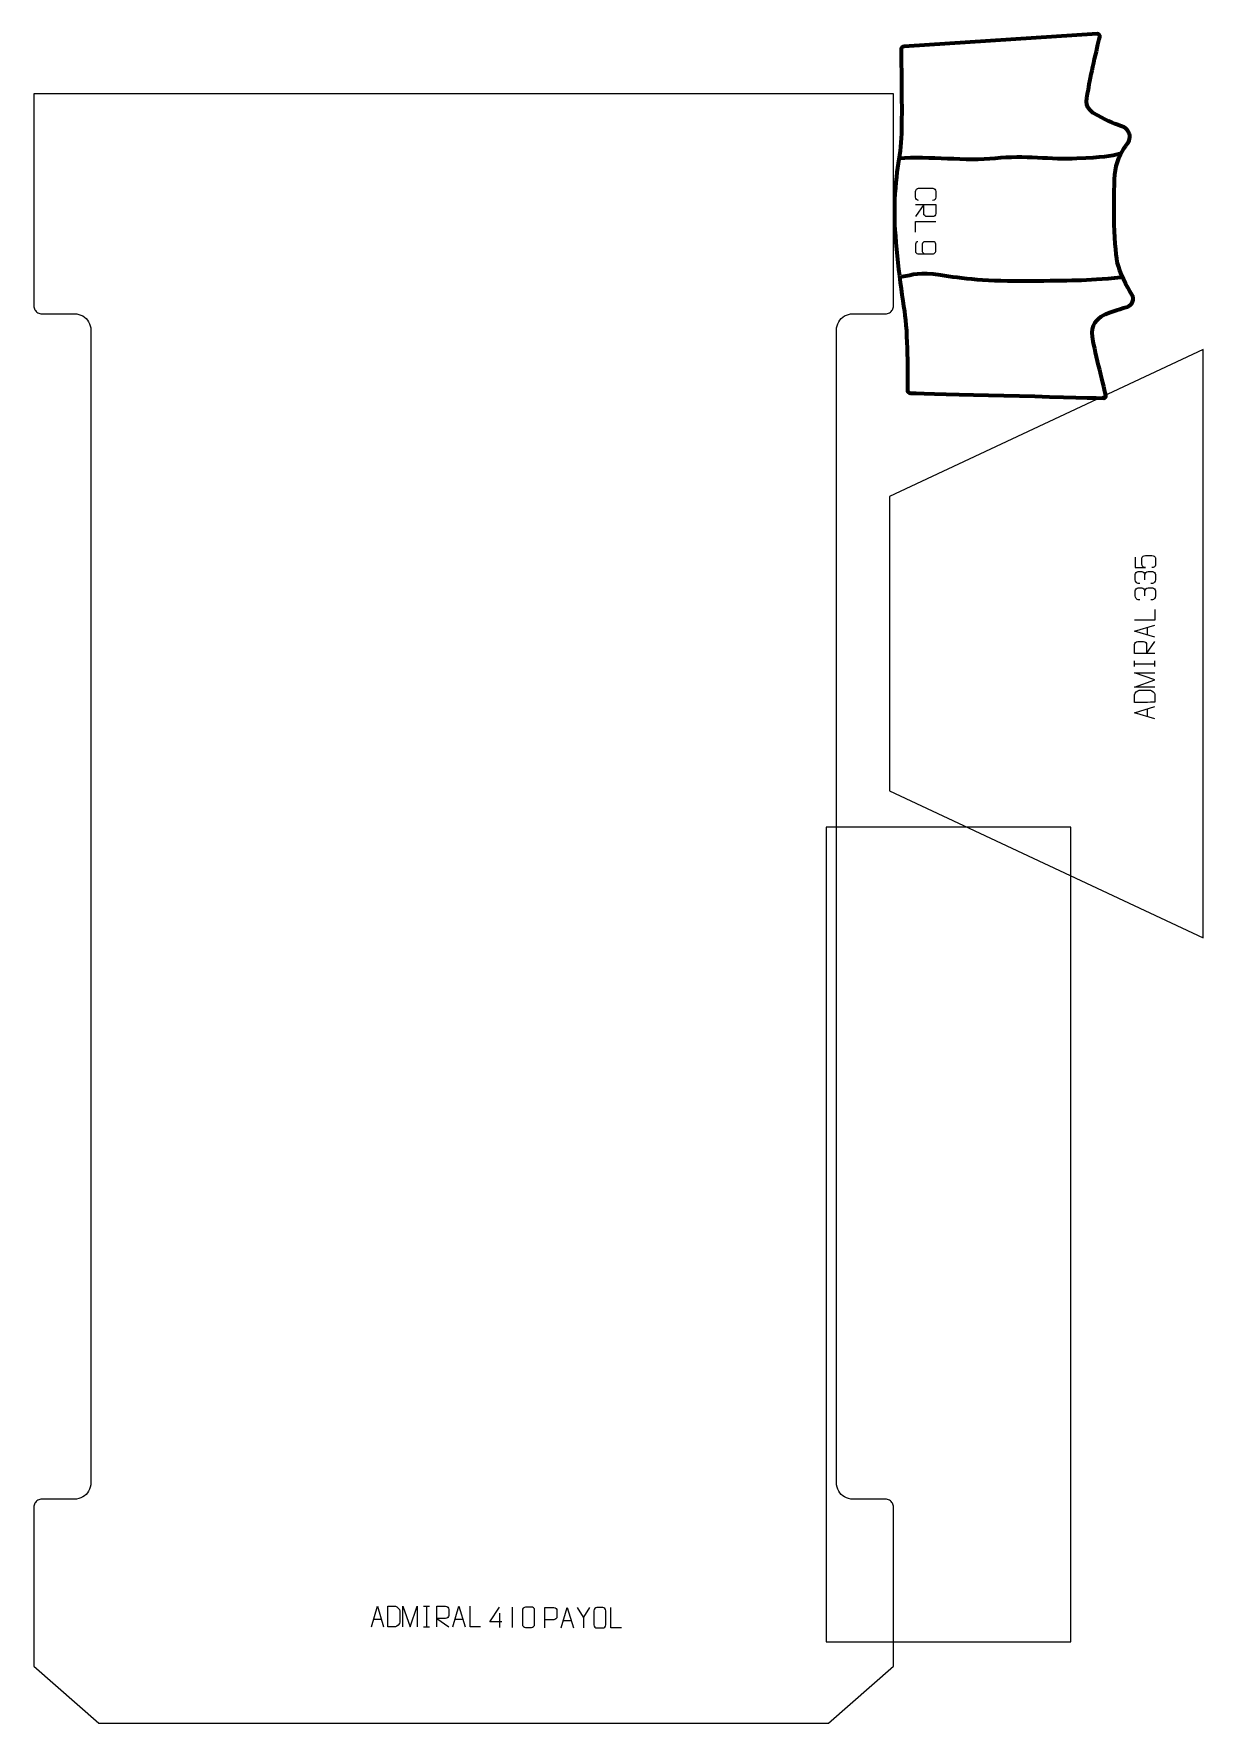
# Model space of a CAD drawing. Header units: millimetres. Extents: x -52 to 1382, y -100 to 1974.
import ezdxf

# ---------------------------------------------------------------- set-up
doc = ezdxf.new("R2010")
doc.units = ezdxf.units.MM

msp = doc.modelspace()

# ---------------------------------------------------------------- linework, layer by layer
at = {"layer": 'layer 1', "color": 242, "lineweight": 9}
for points, knots in [([(997.5, 173.7), (997.5, 173.7), (998.6, 172.9), (998.6, 172.9), (998.6, 172.9), (998.6, 172.9), (999.6, 172.1), (999.6, 172.1), (999.6, 172.1), (999.6, 172.1), (1000.4, 171.1), (1000.4, 171.1), (1000.4, 171.1), (1000.4, 171.1), (1001.2, 170), (1001.2, 170), (1001.2, 170), (1001.2, 170), (1001.7, 168.8), (1001.7, 168.8), (1001.7, 168.8), (1001.7, 168.8), (1002.2, 167.6), (1002.2, 167.6), (1002.2, 167.6), (1002.2, 167.6), (1002.4, 166.3), (1002.4, 166.3), (1002.4, 166.3), (1002.4, 166.3), (1002.5, 165), (1002.5, 165), (1002.5, 165), (1002.5, 165), (1002.5, -30), (1002.5, -30), (1002.5, -30), (1002.5, -30), (922.5, -100), (922.5, -100), (922.5, -100), (922.5, -100), (27.5, -100), (27.5, -100), (27.5, -100), (27.5, -100), (-52.5, -30), (-52.5, -30), (-52.5, -30), (-52.5, -30), (-52.5, 165), (-52.5, 165), (-52.5, 165), (-52.5, 165), (-52.4, 166.3), (-52.4, 166.3), (-52.4, 166.3), (-52.4, 166.3), (-52.2, 167.6), (-52.2, 167.6), (-52.2, 167.6), (-52.2, 167.6), (-51.7, 168.8), (-51.7, 168.8), (-51.7, 168.8), (-51.7, 168.8), (-51.2, 170), (-51.2, 170), (-51.2, 170), (-51.2, 170), (-50.4, 171.1), (-50.4, 171.1), (-50.4, 171.1), (-50.4, 171.1), (-49.6, 172.1), (-49.6, 172.1), (-49.6, 172.1), (-49.6, 172.1), (-48.6, 172.9), (-48.6, 172.9), (-48.6, 172.9), (-48.6, 172.9), (-47.5, 173.7), (-47.5, 173.7), (-47.5, 173.7), (-47.5, 173.7), (-46.3, 174.2), (-46.3, 174.2), (-46.3, 174.2), (-46.3, 174.2), (-45.1, 174.7), (-45.1, 174.7), (-45.1, 174.7), (-45.1, 174.7), (-43.8, 174.9), (-43.8, 174.9), (-43.8, 174.9), (-43.8, 174.9), (-42.5, 175), (-42.5, 175), (-42.5, 175), (-42.5, 175), (-2.5, 175), (-2.5, 175), (-2.5, 175), (-2.5, 175), (0.1, 175.2), (0.1, 175.2), (0.1, 175.2), (0.1, 175.2), (2.7, 175.7), (2.7, 175.7), (2.7, 175.7), (2.7, 175.7), (5.2, 176.5), (5.2, 176.5), (5.2, 176.5), (5.2, 176.5), (7.5, 177.7), (7.5, 177.7), (7.5, 177.7), (7.5, 177.7), (9.7, 179.1), (9.7, 179.1), (9.7, 179.1), (9.7, 179.1), (11.6, 180.9), (11.6, 180.9), (11.6, 180.9), (11.6, 180.9), (13.4, 182.8), (13.4, 182.8), (13.4, 182.8), (13.4, 182.8), (14.8, 185), (14.8, 185), (14.8, 185), (14.8, 185), (16, 187.3), (16, 187.3), (16, 187.3), (16, 187.3), (16.8, 189.8), (16.8, 189.8), (16.8, 189.8), (16.8, 189.8), (17.3, 192.4), (17.3, 192.4), (17.3, 192.4), (17.3, 192.4), (17.5, 195), (17.5, 195), (17.5, 195), (17.5, 195), (17.5, 1610), (17.5, 1610), (17.5, 1610), (17.5, 1610), (17.3, 1612.6), (17.3, 1612.6), (17.3, 1612.6), (17.3, 1612.6), (16.8, 1615.2), (16.8, 1615.2), (16.8, 1615.2), (16.8, 1615.2), (16, 1617.6), (16, 1617.6), (16, 1617.6), (16, 1617.6), (14.8, 1620), (14.8, 1620), (14.8, 1620), (14.8, 1620), (13.4, 1622.1), (13.4, 1622.1), (13.4, 1622.1), (13.4, 1622.1), (11.7, 1624.1), (11.7, 1624.1), (11.7, 1624.1), (11.7, 1624.1), (9.7, 1625.8), (9.7, 1625.8), (9.7, 1625.8), (9.7, 1625.8), (7.6, 1627.3), (7.6, 1627.3), (7.6, 1627.3), (7.6, 1627.3), (5.2, 1628.4), (5.2, 1628.4), (5.2, 1628.4), (5.2, 1628.4), (2.8, 1629.3), (2.8, 1629.3), (2.8, 1629.3), (2.8, 1629.3), (0.2, 1629.8), (0.2, 1629.8), (0.2, 1629.8), (0.2, 1629.8), (-2.4, 1630), (-2.4, 1630), (-2.4, 1630), (-2.4, 1630), (-42.5, 1630), (-42.5, 1630), (-42.5, 1630), (-42.5, 1630), (-43.8, 1630.1), (-43.8, 1630.1), (-43.8, 1630.1), (-43.8, 1630.1), (-45.1, 1630.3), (-45.1, 1630.3), (-45.1, 1630.3), (-45.1, 1630.3), (-46.3, 1630.8), (-46.3, 1630.8), (-46.3, 1630.8), (-46.3, 1630.8), (-47.5, 1631.3), (-47.5, 1631.3), (-47.5, 1631.3), (-47.5, 1631.3), (-48.6, 1632.1), (-48.6, 1632.1), (-48.6, 1632.1), (-48.6, 1632.1), (-49.6, 1632.9), (-49.6, 1632.9), (-49.6, 1632.9), (-49.6, 1632.9), (-50.4, 1633.9), (-50.4, 1633.9), (-50.4, 1633.9), (-50.4, 1633.9), (-51.2, 1635), (-51.2, 1635), (-51.2, 1635), (-51.2, 1635), (-51.7, 1636.2), (-51.7, 1636.2), (-51.7, 1636.2), (-51.7, 1636.2), (-52.2, 1637.4), (-52.2, 1637.4), (-52.2, 1637.4), (-52.2, 1637.4), (-52.4, 1638.7), (-52.4, 1638.7), (-52.4, 1638.7), (-52.4, 1638.7), (-52.5, 1640), (-52.5, 1640), (-52.5, 1640), (-52.5, 1640), (-52.5, 1900), (-52.5, 1900), (-52.5, 1900), (-52.5, 1900), (1002.5, 1900), (1002.5, 1900), (1002.5, 1900), (1002.5, 1900), (1002.5, 1640), (1002.5, 1640), (1002.5, 1640), (1002.5, 1640), (1002.4, 1638.7), (1002.4, 1638.7), (1002.4, 1638.7), (1002.4, 1638.7), (1002.2, 1637.4), (1002.2, 1637.4), (1002.2, 1637.4), (1002.2, 1637.4), (1001.7, 1636.2), (1001.7, 1636.2), (1001.7, 1636.2), (1001.7, 1636.2), (1001.2, 1635), (1001.2, 1635), (1001.2, 1635), (1001.2, 1635), (1000.4, 1633.9), (1000.4, 1633.9), (1000.4, 1633.9), (1000.4, 1633.9), (999.6, 1632.9), (999.6, 1632.9), (999.6, 1632.9), (999.6, 1632.9), (998.6, 1632.1), (998.6, 1632.1), (998.6, 1632.1), (998.6, 1632.1), (997.5, 1631.3), (997.5, 1631.3), (997.5, 1631.3), (997.5, 1631.3), (996.3, 1630.8), (996.3, 1630.8), (996.3, 1630.8), (996.3, 1630.8), (995.1, 1630.3), (995.1, 1630.3), (995.1, 1630.3), (995.1, 1630.3), (993.8, 1630.1), (993.8, 1630.1), (993.8, 1630.1), (993.8, 1630.1), (992.5, 1630), (992.5, 1630), (992.5, 1630), (992.5, 1630), (952.4, 1630), (952.4, 1630), (952.4, 1630), (952.4, 1630), (949.8, 1629.8), (949.8, 1629.8), (949.8, 1629.8), (949.8, 1629.8), (947.2, 1629.3), (947.2, 1629.3), (947.2, 1629.3), (947.2, 1629.3), (944.8, 1628.4), (944.8, 1628.4), (944.8, 1628.4), (944.8, 1628.4), (942.4, 1627.3), (942.4, 1627.3), (942.4, 1627.3), (942.4, 1627.3), (940.3, 1625.8), (940.3, 1625.8), (940.3, 1625.8), (940.3, 1625.8), (938.3, 1624.1), (938.3, 1624.1), (938.3, 1624.1), (938.3, 1624.1), (936.6, 1622.1), (936.6, 1622.1), (936.6, 1622.1), (936.6, 1622.1), (935.2, 1620), (935.2, 1620), (935.2, 1620), (935.2, 1620), (934, 1617.6), (934, 1617.6), (934, 1617.6), (934, 1617.6), (933.2, 1615.2), (933.2, 1615.2), (933.2, 1615.2), (933.2, 1615.2), (932.7, 1612.6), (932.7, 1612.6), (932.7, 1612.6), (932.7, 1612.6), (932.5, 1610), (932.5, 1610), (932.5, 1610), (932.5, 1610), (932.5, 195), (932.5, 195), (932.5, 195), (932.5, 195), (932.7, 192.4), (932.7, 192.4), (932.7, 192.4), (932.7, 192.4), (933.2, 189.8), (933.2, 189.8), (933.2, 189.8), (933.2, 189.8), (934, 187.3), (934, 187.3), (934, 187.3), (934, 187.3), (935.2, 185), (935.2, 185), (935.2, 185), (935.2, 185), (936.6, 182.8), (936.6, 182.8), (936.6, 182.8), (936.6, 182.8), (938.4, 180.9), (938.4, 180.9), (938.4, 180.9), (938.4, 180.9), (940.3, 179.1), (940.3, 179.1), (940.3, 179.1), (940.3, 179.1), (942.5, 177.7), (942.5, 177.7), (942.5, 177.7), (942.5, 177.7), (944.8, 176.5), (944.8, 176.5), (944.8, 176.5), (944.8, 176.5), (947.3, 175.7), (947.3, 175.7), (947.3, 175.7), (947.3, 175.7), (949.9, 175.2), (949.9, 175.2), (949.9, 175.2), (949.9, 175.2), (952.5, 175), (952.5, 175), (952.5, 175), (952.5, 175), (992.5, 175), (992.5, 175), (992.5, 175), (992.5, 175), (993.8, 174.9), (993.8, 174.9), (993.8, 174.9), (993.8, 174.9), (995.1, 174.7), (995.1, 174.7), (995.1, 174.7), (995.1, 174.7), (996.3, 174.2), (996.3, 174.2), (996.3, 174.2), (996.3, 174.2), (997.5, 173.7), (997.5, 173.7)], [0, 0, 0, 0, 0.009009, 0.009009, 0.009009, 0.009009, 0.018018, 0.018018, 0.018018, 0.018018, 0.027027, 0.027027, 0.027027, 0.027027, 0.036036, 0.036036, 0.036036, 0.036036, 0.045045, 0.045045, 0.045045, 0.045045, 0.054054, 0.054054, 0.054054, 0.054054, 0.063063, 0.063063, 0.063063, 0.063063, 0.072072, 0.072072, 0.072072, 0.072072, 0.081081, 0.081081, 0.081081, 0.081081, 0.09009, 0.09009, 0.09009, 0.09009, 0.099099, 0.099099, 0.099099, 0.099099, 0.108108, 0.108108, 0.108108, 0.108108, 0.117117, 0.117117, 0.117117, 0.117117, 0.126126, 0.126126, 0.126126, 0.126126, 0.135135, 0.135135, 0.135135, 0.135135, 0.144144, 0.144144, 0.144144, 0.144144, 0.153153, 0.153153, 0.153153, 0.153153, 0.162162, 0.162162, 0.162162, 0.162162, 0.171171, 0.171171, 0.171171, 0.171171, 0.18018, 0.18018, 0.18018, 0.18018, 0.189189, 0.189189, 0.189189, 0.189189, 0.198198, 0.198198, 0.198198, 0.198198, 0.207207, 0.207207, 0.207207, 0.207207, 0.216216, 0.216216, 0.216216, 0.216216, 0.225225, 0.225225, 0.225225, 0.225225, 0.234234, 0.234234, 0.234234, 0.234234, 0.243243, 0.243243, 0.243243, 0.243243, 0.252252, 0.252252, 0.252252, 0.252252, 0.261261, 0.261261, 0.261261, 0.261261, 0.27027, 0.27027, 0.27027, 0.27027, 0.279279, 0.279279, 0.279279, 0.279279, 0.288288, 0.288288, 0.288288, 0.288288, 0.297297, 0.297297, 0.297297, 0.297297, 0.306306, 0.306306, 0.306306, 0.306306, 0.315315, 0.315315, 0.315315, 0.315315, 0.324324, 0.324324, 0.324324, 0.324324, 0.333333, 0.333333, 0.333333, 0.333333, 0.342342, 0.342342, 0.342342, 0.342342, 0.351351, 0.351351, 0.351351, 0.351351, 0.36036, 0.36036, 0.36036, 0.36036, 0.369369, 0.369369, 0.369369, 0.369369, 0.378378, 0.378378, 0.378378, 0.378378, 0.387387, 0.387387, 0.387387, 0.387387, 0.396396, 0.396396, 0.396396, 0.396396, 0.405405, 0.405405, 0.405405, 0.405405, 0.414414, 0.414414, 0.414414, 0.414414, 0.423423, 0.423423, 0.423423, 0.423423, 0.432432, 0.432432, 0.432432, 0.432432, 0.441441, 0.441441, 0.441441, 0.441441, 0.45045, 0.45045, 0.45045, 0.45045, 0.459459, 0.459459, 0.459459, 0.459459, 0.468468, 0.468468, 0.468468, 0.468468, 0.477477, 0.477477, 0.477477, 0.477477, 0.486486, 0.486486, 0.486486, 0.486486, 0.495495, 0.495495, 0.495495, 0.495495, 0.504505, 0.504505, 0.504505, 0.504505, 0.513514, 0.513514, 0.513514, 0.513514, 0.522523, 0.522523, 0.522523, 0.522523, 0.531532, 0.531532, 0.531532, 0.531532, 0.540541, 0.540541, 0.540541, 0.540541, 0.54955, 0.54955, 0.54955, 0.54955, 0.558559, 0.558559, 0.558559, 0.558559, 0.567568, 0.567568, 0.567568, 0.567568, 0.576577, 0.576577, 0.576577, 0.576577, 0.585586, 0.585586, 0.585586, 0.585586, 0.594595, 0.594595, 0.594595, 0.594595, 0.603604, 0.603604, 0.603604, 0.603604, 0.612613, 0.612613, 0.612613, 0.612613, 0.621622, 0.621622, 0.621622, 0.621622, 0.630631, 0.630631, 0.630631, 0.630631, 0.63964, 0.63964, 0.63964, 0.63964, 0.648649, 0.648649, 0.648649, 0.648649, 0.657658, 0.657658, 0.657658, 0.657658, 0.666667, 0.666667, 0.666667, 0.666667, 0.675676, 0.675676, 0.675676, 0.675676, 0.684685, 0.684685, 0.684685, 0.684685, 0.693694, 0.693694, 0.693694, 0.693694, 0.702703, 0.702703, 0.702703, 0.702703, 0.711712, 0.711712, 0.711712, 0.711712, 0.720721, 0.720721, 0.720721, 0.720721, 0.72973, 0.72973, 0.72973, 0.72973, 0.738739, 0.738739, 0.738739, 0.738739, 0.747748, 0.747748, 0.747748, 0.747748, 0.756757, 0.756757, 0.756757, 0.756757, 0.765766, 0.765766, 0.765766, 0.765766, 0.774775, 0.774775, 0.774775, 0.774775, 0.783784, 0.783784, 0.783784, 0.783784, 0.792793, 0.792793, 0.792793, 0.792793, 0.801802, 0.801802, 0.801802, 0.801802, 0.810811, 0.810811, 0.810811, 0.810811, 0.81982, 0.81982, 0.81982, 0.81982, 0.828829, 0.828829, 0.828829, 0.828829, 0.837838, 0.837838, 0.837838, 0.837838, 0.846847, 0.846847, 0.846847, 0.846847, 0.855856, 0.855856, 0.855856, 0.855856, 0.864865, 0.864865, 0.864865, 0.864865, 0.873874, 0.873874, 0.873874, 0.873874, 0.882883, 0.882883, 0.882883, 0.882883, 0.891892, 0.891892, 0.891892, 0.891892, 0.900901, 0.900901, 0.900901, 0.900901, 0.90991, 0.90991, 0.90991, 0.90991, 0.918919, 0.918919, 0.918919, 0.918919, 0.927928, 0.927928, 0.927928, 0.927928, 0.936937, 0.936937, 0.936937, 0.936937, 0.945946, 0.945946, 0.945946, 0.945946, 0.954955, 0.954955, 0.954955, 0.954955, 0.963964, 0.963964, 0.963964, 0.963964, 0.972973, 0.972973, 0.972973, 0.972973, 0.981982, 0.981982, 0.981982, 0.981982, 1, 1, 1, 1]), ([(997.5, 1044.4), (997.5, 1044.4), (997.5, 1405.9), (997.5, 1405.9), (997.5, 1405.9), (997.5, 1405.9), (1382.5, 1586.1), (1382.5, 1586.1), (1382.5, 1586.1), (1382.5, 1586.1), (1382.5, 864.2), (1382.5, 864.2), (1382.5, 864.2), (1382.5, 864.2), (997.5, 1044.4), (997.5, 1044.4)], [0, 0, 0, 0, 0.2, 0.2, 0.2, 0.2, 0.4, 0.4, 0.4, 0.4, 0.6, 0.6, 0.6, 0.6, 1, 1, 1, 1]), ([(920, 0), (920, 0), (920, 1000), (920, 1000), (920, 1000), (920, 1000), (1220, 1000), (1220, 1000), (1220, 1000), (1220, 1000), (1220, 0), (1220, 0), (1220, 0), (1220, 0), (920, 0), (920, 0)], [0, 0, 0, 0, 0.2, 0.2, 0.2, 0.2, 0.4, 0.4, 0.4, 0.4, 0.6, 0.6, 0.6, 0.6, 1, 1, 1, 1])]:
    msp.add_open_spline(points, degree=3, knots=knots, dxfattribs=at)
at = {"layer": 'layer 1', "color": 250, "lineweight": 9}
for points, knots in [([(1033.3, 1769.1), (1031, 1769.3), (1029.5, 1770.9), (1029.5, 1773.1), (1029.5, 1773.1), (1029.5, 1775.4), (1029.5, 1777.7), (1029.5, 1780.1), (1029.5, 1780.1), (1029.4, 1782), (1031.3, 1784), (1033.3, 1784), (1033.3, 1784), (1039, 1784), (1044.8, 1784), (1050.6, 1784), (1050.6, 1784), (1052.7, 1784), (1054.4, 1782.2), (1054.4, 1780.1), (1054.4, 1780.1), (1054.4, 1777.7), (1054.4, 1775.4), (1054.4, 1773.1), (1054.4, 1773.1), (1054.5, 1771.1), (1053, 1769.1), (1050.5, 1769.1)], [0, 0, 0, 0, 0.125, 0.125, 0.125, 0.125, 0.25, 0.25, 0.25, 0.25, 0.375, 0.375, 0.375, 0.375, 0.5, 0.5, 0.5, 0.5, 0.625, 0.625, 0.625, 0.625, 0.75, 0.75, 0.75, 0.75, 1, 1, 1, 1]), ([(1029.4, 1764), (1029.4, 1764), (1054.4, 1764), (1054.4, 1764), (1054.4, 1764), (1054.4, 1760.4), (1054.4, 1756.8), (1054.4, 1753.2), (1054.4, 1753.2), (1054.4, 1750.8), (1052.9, 1749.3), (1050.5, 1749.3), (1050.5, 1749.3), (1048.5, 1749.3), (1045.4, 1749.3), (1043.4, 1749.3), (1043.4, 1749.3), (1041.5, 1749.3), (1039.6, 1751.1), (1039.5, 1753.1), (1039.5, 1753.1), (1039.5, 1753.1), (1039.5, 1764), (1039.5, 1764), (1039.5, 1764), (1039.5, 1764), (1029.4, 1749.3), (1029.4, 1749.3)], [0, 0, 0, 0, 0.125, 0.125, 0.125, 0.125, 0.25, 0.25, 0.25, 0.25, 0.375, 0.375, 0.375, 0.375, 0.5, 0.5, 0.5, 0.5, 0.625, 0.625, 0.625, 0.625, 0.75, 0.75, 0.75, 0.75, 1, 1, 1, 1]), ([(1029.4, 1730.2), (1029.4, 1730.2), (1029.4, 1743.1), (1029.4, 1743.1), (1029.4, 1743.1), (1029.4, 1743.1), (1054.4, 1743.1), (1054.4, 1743.1)], [0, 0, 0, 0, 0.333333, 0.333333, 0.333333, 0.333333, 1, 1, 1, 1]), ([(1032.4, 1718.5), (1031, 1718.5), (1029.4, 1717.1), (1029.4, 1715.6), (1029.4, 1715.6), (1029.4, 1712.6), (1029.4, 1709.6), (1029.4, 1706.6), (1029.4, 1706.6), (1029.4, 1705.4), (1030.8, 1703.7), (1032.4, 1703.7), (1032.4, 1703.7), (1038.7, 1703.7), (1045.1, 1703.7), (1051.5, 1703.7), (1051.5, 1703.7), (1052.6, 1703.7), (1054.4, 1705.4), (1054.4, 1706.6), (1054.4, 1706.6), (1054.4, 1709.6), (1054.4, 1712.6), (1054.4, 1715.6), (1054.4, 1715.6), (1054.4, 1716.9), (1052.8, 1718.5), (1051.5, 1718.5), (1051.5, 1718.5), (1047.9, 1718.5), (1044.3, 1718.5), (1040.7, 1718.5), (1040.7, 1718.5), (1039.2, 1718.5), (1037.8, 1716.9), (1037.8, 1715.6), (1037.8, 1715.6), (1037.8, 1712.6), (1037.8, 1709.6), (1037.8, 1706.6), (1037.8, 1706.6), (1037.8, 1705.3), (1039.3, 1703.6), (1040.7, 1703.7)], [0, 0, 0, 0, 0.083333, 0.083333, 0.083333, 0.083333, 0.166667, 0.166667, 0.166667, 0.166667, 0.25, 0.25, 0.25, 0.25, 0.333333, 0.333333, 0.333333, 0.333333, 0.416667, 0.416667, 0.416667, 0.416667, 0.5, 0.5, 0.5, 0.5, 0.583333, 0.583333, 0.583333, 0.583333, 0.666667, 0.666667, 0.666667, 0.666667, 0.75, 0.75, 0.75, 0.75, 0.833333, 0.833333, 0.833333, 0.833333, 1, 1, 1, 1]), ([(1299.1, 1331.3), (1299.1, 1331.3), (1299.1, 1318.4), (1299.1, 1318.4), (1299.1, 1318.4), (1303.3, 1318.4), (1307.5, 1318.4), (1311.8, 1318.4), (1311.8, 1318.4), (1308.5, 1318.4), (1307.4, 1320), (1307.3, 1322.9), (1307.3, 1322.9), (1307.3, 1325.3), (1307.3, 1327.7), (1307.3, 1330.2), (1307.3, 1330.2), (1307.3, 1331.8), (1309.7, 1333.3), (1311.8, 1333.3), (1311.8, 1333.3), (1314.4, 1333.3), (1316.9, 1333.3), (1319.5, 1333.3), (1319.5, 1333.3), (1321.5, 1333.4), (1323.9, 1331.9), (1324, 1330.3), (1324, 1330.3), (1324, 1328.3), (1324, 1323.4), (1324, 1321.4), (1324, 1321.4), (1324, 1319.6), (1322, 1318.5), (1319.5, 1318.5)], [0, 0, 0, 0, 0.1, 0.1, 0.1, 0.1, 0.2, 0.2, 0.2, 0.2, 0.3, 0.3, 0.3, 0.3, 0.4, 0.4, 0.4, 0.4, 0.5, 0.5, 0.5, 0.5, 0.6, 0.6, 0.6, 0.6, 0.7, 0.7, 0.7, 0.7, 0.8, 0.8, 0.8, 0.8, 1, 1, 1, 1]), ([(1304.7, 1298.9), (1304.7, 1298.9), (1302.8, 1298.9), (1302.8, 1298.9), (1302.8, 1298.9), (1301.1, 1298.9), (1299, 1301.5), (1299, 1303.6), (1299, 1303.6), (1299, 1305.7), (1299, 1307.7), (1299, 1309.8), (1299, 1309.8), (1299, 1312), (1300.8, 1313.6), (1302.8, 1313.6), (1302.8, 1313.6), (1304.2, 1313.6), (1305.6, 1313.6), (1307.1, 1313.6), (1307.1, 1313.6), (1308.7, 1313.6), (1311, 1312), (1310.9, 1309.8), (1310.9, 1309.8), (1311, 1312), (1312.8, 1313.6), (1314.8, 1313.6), (1314.8, 1313.6), (1316.6, 1313.6), (1318.4, 1313.6), (1320.2, 1313.6), (1320.2, 1313.6), (1322.2, 1313.6), (1324, 1311.6), (1324, 1309.8), (1324, 1309.8), (1324, 1307.7), (1324, 1305.6), (1324, 1303.6), (1324, 1303.6), (1324, 1301.4), (1321.6, 1298.9), (1320.1, 1298.9), (1320.1, 1298.9), (1320.1, 1298.9), (1318.2, 1298.9), (1318.2, 1298.9)], [0, 0, 0, 0, 0.076923, 0.076923, 0.076923, 0.076923, 0.153846, 0.153846, 0.153846, 0.153846, 0.230769, 0.230769, 0.230769, 0.230769, 0.307692, 0.307692, 0.307692, 0.307692, 0.384615, 0.384615, 0.384615, 0.384615, 0.461538, 0.461538, 0.461538, 0.461538, 0.538462, 0.538462, 0.538462, 0.538462, 0.615385, 0.615385, 0.615385, 0.615385, 0.692308, 0.692308, 0.692308, 0.692308, 0.769231, 0.769231, 0.769231, 0.769231, 0.846154, 0.846154, 0.846154, 0.846154, 1, 1, 1, 1]), ([(1304.7, 1278.9), (1304.7, 1278.9), (1302.8, 1278.9), (1302.8, 1278.9), (1302.8, 1278.9), (1301.1, 1278.9), (1299, 1281.5), (1299, 1283.6), (1299, 1283.6), (1299, 1285.7), (1299, 1287.7), (1299, 1289.8), (1299, 1289.8), (1299, 1292), (1300.8, 1293.6), (1302.8, 1293.6), (1302.8, 1293.6), (1304.2, 1293.6), (1305.6, 1293.6), (1307.1, 1293.6), (1307.1, 1293.6), (1308.7, 1293.6), (1311, 1292), (1310.9, 1289.8), (1310.9, 1289.8), (1311, 1292), (1312.8, 1293.6), (1314.8, 1293.6), (1314.8, 1293.6), (1316.6, 1293.6), (1318.4, 1293.6), (1320.2, 1293.6), (1320.2, 1293.6), (1322.2, 1293.6), (1324, 1291.6), (1324, 1289.8), (1324, 1289.8), (1324, 1287.7), (1324, 1285.6), (1324, 1283.6), (1324, 1283.6), (1324, 1281.4), (1321.6, 1278.9), (1320.1, 1278.9), (1320.1, 1278.9), (1320.1, 1278.9), (1318.2, 1278.9), (1318.2, 1278.9)], [0, 0, 0, 0, 0.076923, 0.076923, 0.076923, 0.076923, 0.153846, 0.153846, 0.153846, 0.153846, 0.230769, 0.230769, 0.230769, 0.230769, 0.307692, 0.307692, 0.307692, 0.307692, 0.384615, 0.384615, 0.384615, 0.384615, 0.461538, 0.461538, 0.461538, 0.461538, 0.538462, 0.538462, 0.538462, 0.538462, 0.615385, 0.615385, 0.615385, 0.615385, 0.692308, 0.692308, 0.692308, 0.692308, 0.769231, 0.769231, 0.769231, 0.769231, 0.846154, 0.846154, 0.846154, 0.846154, 1, 1, 1, 1]), ([(1323.2, 1266.9), (1323.2, 1266.9), (1323.2, 1254), (1323.2, 1254), (1323.2, 1254), (1323.2, 1254), (1298.3, 1254), (1298.3, 1254)], [0, 0, 0, 0, 0.333333, 0.333333, 0.333333, 0.333333, 1, 1, 1, 1]), ([(1323.2, 1233), (1323.2, 1233), (1298.3, 1240.3), (1298.3, 1240.3), (1298.3, 1240.3), (1298.3, 1240.3), (1323.2, 1247.9), (1323.2, 1247.9)], [0, 0, 0, 0, 0.333333, 0.333333, 0.333333, 0.333333, 1, 1, 1, 1]), ([(1323.2, 1213.1), (1323.2, 1213.1), (1298.3, 1213.1), (1298.3, 1213.1), (1298.3, 1213.1), (1298.3, 1216.7), (1298.3, 1220.3), (1298.3, 1223.9), (1298.3, 1223.9), (1298.3, 1226.2), (1299.8, 1227.8), (1302.2, 1227.8), (1302.2, 1227.8), (1304.2, 1227.8), (1307.3, 1227.8), (1309.3, 1227.8), (1309.3, 1227.8), (1311.2, 1227.8), (1313.1, 1226), (1313.1, 1223.9), (1313.1, 1223.9), (1313.1, 1223.9), (1313.1, 1213.1), (1313.1, 1213.1), (1313.1, 1213.1), (1313.1, 1213.1), (1323.2, 1227.8), (1323.2, 1227.8)], [0, 0, 0, 0, 0.125, 0.125, 0.125, 0.125, 0.25, 0.25, 0.25, 0.25, 0.375, 0.375, 0.375, 0.375, 0.5, 0.5, 0.5, 0.5, 0.625, 0.625, 0.625, 0.625, 0.75, 0.75, 0.75, 0.75, 1, 1, 1, 1]), ([(1323.2, 1171.6), (1323.2, 1171.6), (1298.3, 1171.6), (1298.3, 1171.6), (1298.3, 1171.6), (1298.3, 1171.6), (1323.2, 1180.5), (1323.2, 1180.5), (1323.2, 1180.5), (1323.2, 1180.5), (1298.3, 1189.3), (1298.3, 1189.3), (1298.3, 1189.3), (1298.3, 1189.3), (1323.2, 1189.3), (1323.2, 1189.3)], [0, 0, 0, 0, 0.2, 0.2, 0.2, 0.2, 0.4, 0.4, 0.4, 0.4, 0.6, 0.6, 0.6, 0.6, 1, 1, 1, 1]), ([(1323.2, 1153.1), (1323.2, 1155.4), (1323.2, 1160.3), (1323.2, 1162.7), (1323.2, 1162.7), (1323.3, 1164.6), (1319.8, 1167.9), (1317.8, 1167.9), (1317.8, 1167.9), (1312, 1167.9), (1309.8, 1167.9), (1304.1, 1167.9), (1304.1, 1167.9), (1301.9, 1167.9), (1298.3, 1164.5), (1298.3, 1162.4), (1298.3, 1162.4), (1298.3, 1160), (1298.3, 1155.3), (1298.3, 1153), (1298.3, 1153), (1304, 1153), (1317.5, 1153.1), (1323.2, 1153.1)], [0, 0, 0, 0, 0.142857, 0.142857, 0.142857, 0.142857, 0.285714, 0.285714, 0.285714, 0.285714, 0.428571, 0.428571, 0.428571, 0.428571, 0.571429, 0.571429, 0.571429, 0.571429, 0.714286, 0.714286, 0.714286, 0.714286, 1, 1, 1, 1]), ([(1323.2, 1133), (1323.2, 1133), (1298.3, 1140.3), (1298.3, 1140.3), (1298.3, 1140.3), (1298.3, 1140.3), (1323.2, 1147.9), (1323.2, 1147.9)], [0, 0, 0, 0, 0.333333, 0.333333, 0.333333, 0.333333, 1, 1, 1, 1]), ([(361.8, 18.5), (361.8, 18.5), (369.2, 43.5), (369.2, 43.5), (369.2, 43.5), (369.2, 43.5), (376.7, 18.5), (376.7, 18.5)], [0, 0, 0, 0, 0.333333, 0.333333, 0.333333, 0.333333, 1, 1, 1, 1]), ([(381.9, 18.5), (384.2, 18.5), (389.2, 18.5), (391.5, 18.5), (391.5, 18.5), (393.4, 18.4), (396.7, 21.9), (396.7, 24), (396.7, 24), (396.7, 29.7), (396.7, 31.9), (396.7, 37.7), (396.7, 37.7), (396.7, 39.8), (393.3, 43.5), (391.2, 43.5), (391.2, 43.5), (388.9, 43.5), (384.1, 43.5), (381.8, 43.5), (381.8, 43.5), (381.8, 37.7), (381.9, 24.3), (381.9, 18.5)], [0, 0, 0, 0, 0.142857, 0.142857, 0.142857, 0.142857, 0.285714, 0.285714, 0.285714, 0.285714, 0.428571, 0.428571, 0.428571, 0.428571, 0.571429, 0.571429, 0.571429, 0.571429, 0.714286, 0.714286, 0.714286, 0.714286, 1, 1, 1, 1]), ([(400.4, 18.5), (400.4, 18.5), (400.4, 43.5), (400.4, 43.5), (400.4, 43.5), (400.4, 43.5), (409.4, 18.5), (409.4, 18.5), (409.4, 18.5), (409.4, 18.5), (418.1, 43.5), (418.1, 43.5), (418.1, 43.5), (418.1, 43.5), (418.1, 18.5), (418.1, 18.5)], [0, 0, 0, 0, 0.2, 0.2, 0.2, 0.2, 0.4, 0.4, 0.4, 0.4, 0.6, 0.6, 0.6, 0.6, 1, 1, 1, 1]), ([(441.9, 18.5), (441.9, 18.5), (441.9, 43.5), (441.9, 43.5), (441.9, 43.5), (445.5, 43.5), (449.1, 43.5), (452.7, 43.5), (452.7, 43.5), (455.1, 43.4), (456.6, 41.9), (456.6, 39.6), (456.6, 39.6), (456.6, 37.5), (456.6, 34.5), (456.6, 32.4), (456.6, 32.4), (456.6, 30.6), (454.8, 28.6), (452.8, 28.6), (452.8, 28.6), (452.8, 28.6), (441.9, 28.6), (441.9, 28.6), (441.9, 28.6), (441.9, 28.6), (456.6, 18.5), (456.6, 18.5)], [0, 0, 0, 0, 0.125, 0.125, 0.125, 0.125, 0.25, 0.25, 0.25, 0.25, 0.375, 0.375, 0.375, 0.375, 0.5, 0.5, 0.5, 0.5, 0.625, 0.625, 0.625, 0.625, 0.75, 0.75, 0.75, 0.75, 1, 1, 1, 1]), ([(461.8, 18.5), (461.8, 18.5), (469.2, 43.5), (469.2, 43.5), (469.2, 43.5), (469.2, 43.5), (476.7, 18.5), (476.7, 18.5)], [0, 0, 0, 0, 0.333333, 0.333333, 0.333333, 0.333333, 1, 1, 1, 1]), ([(495.7, 18.5), (495.7, 18.5), (482.8, 18.5), (482.8, 18.5), (482.8, 18.5), (482.8, 18.5), (482.8, 43.5), (482.8, 43.5)], [0, 0, 0, 0, 0.333333, 0.333333, 0.333333, 0.333333, 1, 1, 1, 1]), ([(522, 24.5), (522, 24.5), (507.2, 24.5), (507.2, 24.5), (507.2, 24.5), (507.2, 24.5), (519.1, 42.5), (519.1, 42.5)], [0, 0, 0, 0, 0.333333, 0.333333, 0.333333, 0.333333, 1, 1, 1, 1]), ([(551, 42.5), (553.4, 42.5), (555.7, 42.5), (558.1, 42.5), (558.1, 42.5), (560.1, 42.6), (562.1, 41.1), (562.1, 38.6), (562.1, 38.6), (562.1, 32.9), (562.1, 27.1), (562.1, 21.4), (562.1, 21.4), (562, 19), (560.3, 17.5), (558.1, 17.5), (558.1, 17.5), (555.7, 17.5), (553.4, 17.5), (551, 17.5), (551, 17.5), (549, 17.4), (547, 19.3), (547, 21.3), (547, 21.3), (547, 27.1), (547, 32.9), (547, 38.7), (547, 38.7), (547, 40.8), (548.8, 42.5), (551, 42.5)], [0, 0, 0, 0, 0.111111, 0.111111, 0.111111, 0.111111, 0.222222, 0.222222, 0.222222, 0.222222, 0.333333, 0.333333, 0.333333, 0.333333, 0.444444, 0.444444, 0.444444, 0.444444, 0.555556, 0.555556, 0.555556, 0.555556, 0.666667, 0.666667, 0.666667, 0.666667, 0.777778, 0.777778, 0.777778, 0.777778, 1, 1, 1, 1]), ([(574.8, 16.9), (574.8, 16.9), (574.8, 41.9), (574.8, 41.9), (574.8, 41.9), (578.4, 41.9), (582, 41.9), (585.6, 41.9), (585.6, 41.9), (587.9, 41.9), (589.5, 40.4), (589.5, 38), (589.5, 38), (589.5, 36), (589.5, 32.9), (589.5, 30.9), (589.5, 30.9), (589.5, 29), (587.6, 27.1), (585.6, 27), (585.6, 27), (585.6, 27), (574.8, 27), (574.8, 27)], [0, 0, 0, 0, 0.142857, 0.142857, 0.142857, 0.142857, 0.285714, 0.285714, 0.285714, 0.285714, 0.428571, 0.428571, 0.428571, 0.428571, 0.571429, 0.571429, 0.571429, 0.571429, 0.714286, 0.714286, 0.714286, 0.714286, 1, 1, 1, 1]), ([(594.7, 16.9), (594.7, 16.9), (602, 41.9), (602, 41.9), (602, 41.9), (602, 41.9), (609.6, 16.9), (609.6, 16.9)], [0, 0, 0, 0, 0.333333, 0.333333, 0.333333, 0.333333, 1, 1, 1, 1]), ([(629.5, 41.9), (629.5, 41.9), (622.1, 30), (622.1, 30), (622.1, 30), (622.1, 30), (622.1, 16.9), (622.1, 16.9)], [0, 0, 0, 0, 0.333333, 0.333333, 0.333333, 0.333333, 1, 1, 1, 1]), ([(638.6, 41.9), (640.9, 41.9), (643.3, 41.9), (645.6, 41.9), (645.6, 41.9), (647.5, 41.9), (649.5, 40.4), (649.6, 38), (649.6, 38), (649.6, 32.3), (649.6, 26.5), (649.6, 20.8), (649.6, 20.8), (649.4, 18.4), (647.7, 17), (645.6, 16.9), (645.6, 16.9), (643.3, 16.9), (640.9, 16.9), (638.6, 16.9), (638.6, 16.9), (636.7, 16.8), (634.7, 18.7), (634.7, 20.7), (634.7, 20.7), (634.7, 26.5), (634.7, 32.3), (634.7, 38.1), (634.7, 38.1), (634.7, 40.2), (636.5, 41.9), (638.6, 41.9)], [0, 0, 0, 0, 0.111111, 0.111111, 0.111111, 0.111111, 0.222222, 0.222222, 0.222222, 0.222222, 0.333333, 0.333333, 0.333333, 0.333333, 0.444444, 0.444444, 0.444444, 0.444444, 0.555556, 0.555556, 0.555556, 0.555556, 0.666667, 0.666667, 0.666667, 0.666667, 0.777778, 0.777778, 0.777778, 0.777778, 1, 1, 1, 1]), ([(668.6, 16.9), (668.6, 16.9), (655.7, 16.9), (655.7, 16.9), (655.7, 16.9), (655.7, 16.9), (655.7, 41.9), (655.7, 41.9)], [0, 0, 0, 0, 0.333333, 0.333333, 0.333333, 0.333333, 1, 1, 1, 1])]:
    msp.add_open_spline(points, degree=3, knots=knots, dxfattribs=at)
for points in [[(1311, 1303.6), (1311, 1303.6), (1311, 1309.8), (1311, 1309.8)], [(1311, 1283.6), (1311, 1283.6), (1311, 1289.8), (1311, 1289.8)], [(1314, 1235.7), (1314, 1235.7), (1314, 1245.2), (1314, 1245.2)], [(1298.3, 1196.9), (1298.3, 1196.9), (1298.3, 1204), (1298.3, 1204)], [(1323.2, 1196.9), (1323.2, 1196.9), (1323.2, 1204), (1323.2, 1204)], [(1298.3, 1200.4), (1298.3, 1200.4), (1323.2, 1200.4), (1323.2, 1200.4)], [(1314, 1135.7), (1314, 1135.7), (1314, 1145.2), (1314, 1145.2)], [(425.7, 43.5), (425.7, 43.5), (432.9, 43.5), (432.9, 43.5)], [(429.3, 43.5), (429.3, 43.5), (429.3, 18.5), (429.3, 18.5)], [(534.6, 42.5), (534.6, 42.5), (534.6, 17.5), (534.6, 17.5)], [(622.1, 30), (622.1, 30), (614.8, 41.9), (614.8, 41.9)], [(364.5, 27.7), (364.5, 27.7), (374, 27.7), (374, 27.7)], [(464.5, 27.7), (464.5, 27.7), (474, 27.7), (474, 27.7)], [(519.1, 35.2), (519.1, 35.2), (519.1, 17.5), (519.1, 17.5)], [(597.4, 26.2), (597.4, 26.2), (606.9, 26.2), (606.9, 26.2)], [(425.7, 18.5), (425.7, 18.5), (432.9, 18.5), (432.9, 18.5)]]:
    msp.add_open_spline(points, degree=3, dxfattribs=at)
at = {"layer": 'layer 2', "color": 230, "lineweight": 200}
msp.add_open_spline([(1015.6, 1958.1), (1015.6, 1958.1), (1252.5, 1973.5), (1252.5, 1973.5), (1252.5, 1973.5), (1254.5, 1973.7), (1256.1, 1971.8), (1255.6, 1969.8), (1255.6, 1969.8), (1252.6, 1957.3), (1243.5, 1919.2), (1241.6, 1905.5), (1241.6, 1905.5), (1239.3, 1889.2), (1234.8, 1883.2), (1253, 1873.2), (1253, 1873.2), (1265.4, 1866.4), (1277.1, 1862.1), (1283.1, 1860), (1283.1, 1860), (1286.1, 1859.1), (1288.5, 1857.1), (1290.2, 1854.5), (1290.2, 1854.5), (1293.3, 1849.7), (1293, 1843.5), (1289.5, 1839), (1289.5, 1839), (1284, 1832.1), (1276.8, 1820.5), (1274.8, 1805.8), (1274.8, 1805.8), (1271.6, 1781.7), (1273, 1713.4), (1277.1, 1693.4), (1277.1, 1693.4), (1279.8, 1680), (1288.5, 1664.2), (1295, 1653.7), (1295, 1653.7), (1298.5, 1648), (1295.7, 1640.6), (1289.4, 1638.6), (1289.4, 1638.6), (1276.5, 1634.5), (1266.5, 1631.8), (1260.3, 1628.3), (1260.3, 1628.3), (1252.1, 1623.8), (1244.8, 1616.5), (1246.6, 1601.9), (1246.6, 1601.9), (1248.2, 1589.4), (1259.7, 1543.9), (1263, 1530.2), (1263, 1530.2), (1263.5, 1528.3), (1262, 1526.4), (1260, 1526.5), (1260, 1526.5), (1221.7, 1527.5), (1051.9, 1531.9), (1023.5, 1532.6), (1023.5, 1532.6), (1021.3, 1532.7), (1019.5, 1534.5), (1019.5, 1536.7), (1019.5, 1536.7), (1019.7, 1552), (1020.1, 1606.8), (1015.8, 1633.3), (1015.8, 1633.3), (1010.8, 1664.3), (1003.5, 1721.8), (1003.5, 1752), (1003.5, 1752), (1003.5, 1803.1), (1011.3, 1820.4), (1012.2, 1851.4), (1012.2, 1851.4), (1013, 1878.1), (1012, 1938.2), (1011.8, 1954), (1011.8, 1954), (1011.7, 1956.2), (1013.4, 1958), (1015.6, 1958.1)], degree=3, knots=[0, 0, 0, 0, 0.043478, 0.043478, 0.043478, 0.043478, 0.086957, 0.086957, 0.086957, 0.086957, 0.130435, 0.130435, 0.130435, 0.130435, 0.173913, 0.173913, 0.173913, 0.173913, 0.217391, 0.217391, 0.217391, 0.217391, 0.26087, 0.26087, 0.26087, 0.26087, 0.304348, 0.304348, 0.304348, 0.304348, 0.347826, 0.347826, 0.347826, 0.347826, 0.391304, 0.391304, 0.391304, 0.391304, 0.434783, 0.434783, 0.434783, 0.434783, 0.478261, 0.478261, 0.478261, 0.478261, 0.521739, 0.521739, 0.521739, 0.521739, 0.565217, 0.565217, 0.565217, 0.565217, 0.608696, 0.608696, 0.608696, 0.608696, 0.652174, 0.652174, 0.652174, 0.652174, 0.695652, 0.695652, 0.695652, 0.695652, 0.73913, 0.73913, 0.73913, 0.73913, 0.782609, 0.782609, 0.782609, 0.782609, 0.826087, 0.826087, 0.826087, 0.826087, 0.869565, 0.869565, 0.869565, 0.869565, 0.913043, 0.913043, 0.913043, 0.913043, 1, 1, 1, 1], dxfattribs=at)
at = {"layer": 'layer 3', "color": 142, "lineweight": 200}
for points in [[(1009.2, 1821.1), (1046.1, 1824), (1091.6, 1817.2), (1127.4, 1821.1), (1127.4, 1821.1), (1163.3, 1825), (1195.8, 1819.3), (1227.5, 1820.9), (1227.5, 1820.9), (1259.3, 1822.4), (1267.6, 1823.1), (1281.9, 1827.3)], [(1012.8, 1675.6), (1026.7, 1678.2), (1034.4, 1681.7), (1060.1, 1677.7), (1060.1, 1677.7), (1085.8, 1673.8), (1117.9, 1669.6), (1169.2, 1670.4), (1169.2, 1670.4), (1220.4, 1671.1), (1235.1, 1670.5), (1281.9, 1674.9)]]:
    msp.add_open_spline(points, degree=3, knots=[0, 0, 0, 0, 0.25, 0.25, 0.25, 0.25, 0.5, 0.5, 0.5, 0.5, 1, 1, 1, 1], dxfattribs=at)

doc.saveas('drawing.dxf')
